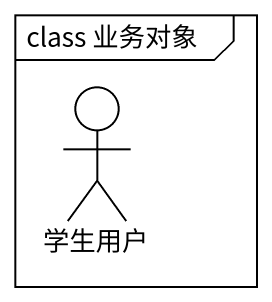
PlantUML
@startuml
mainframe class 业务对象
actor 学生用户
@enduml
